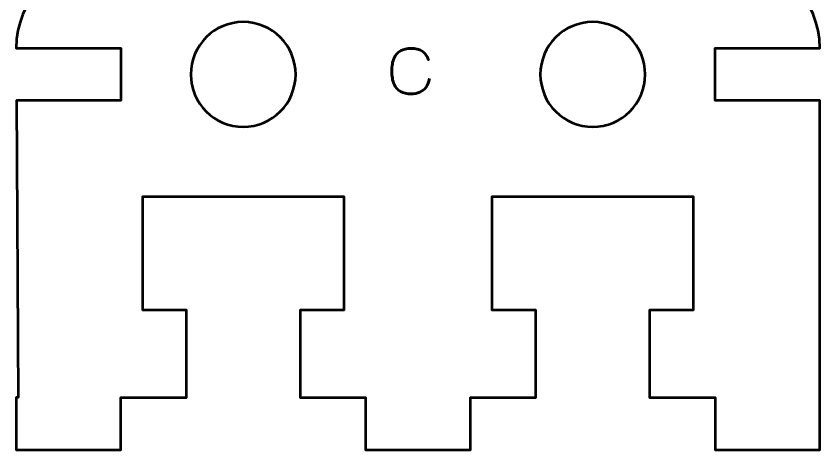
# Model space of a CAD drawing. Header units: centimetres. Extents: x -15.8 to 0.8, y -16 to -7.4.
# Drawn here: x -3.8 to 0.8, y -12.325 to -9.841 of the extents above; entities that cross this region are included whole.
import ezdxf

# ---------------------------------------------------------------- set-up
doc = ezdxf.new("R2010")
doc.units = ezdxf.units.CM
doc.header["$MEASUREMENT"] = 0
doc.layers.add('Layer 1', color=7, linetype='Continuous')

msp = doc.modelspace()

# ---------------------------------------------------------------- linework, layer by layer
at = {"layer": 'Layer 1', "color": 250, "lineweight": 53}
for points, knots in [([(-2.30001, -8.17579), (-2.30001, -8.17579), (-2.30002, -8.175), (-2.30002, -8.175), (-2.30002, -8.175), (-2.30002, -7.73325), (-1.94177, -7.375), (-1.50002, -7.375), (-1.50002, -7.375), (-1.05828, -7.375), (-0.70003, -7.73324), (-0.70002, -8.17498), (-0.70002, -8.17498), (-0.70002, -8.17498), (-0.70001, -8.17498), (-0.70001, -8.17498), (-0.70001, -8.17498), (-0.70001, -8.17498), (-0.70001, -9.52501), (-0.70001, -9.52501), (-0.70001, -9.52501), (-0.70001, -9.52501), (0.3, -9.52501), (0.3, -9.52501), (0.3, -9.52501), (0.57609, -9.52501), (0.8, -9.74892), (0.8, -10.02501), (0.8, -10.02501), (0.8, -10.02501), (0.2, -10.02501), (0.2, -10.02501), (0.2, -10.02501), (0.2, -10.02501), (0.2, -10.32501), (0.2, -10.32501), (0.2, -10.32501), (0.2, -10.32501), (0.8, -10.32501), (0.8, -10.32501), (0.8, -10.32501), (0.8, -10.32501), (0.8, -12.02502), (0.8, -12.02502), (0.8, -12.02502), (0.8, -12.02502), (0.8, -12.02501), (0.8, -12.02501), (0.8, -12.02501), (0.8, -12.02501), (0.8, -12.32501), (0.8, -12.32501), (0.8, -12.32501), (0.8, -12.32501), (0.2, -12.32501), (0.2, -12.32501), (0.2, -12.32501), (0.2, -12.32501), (0.2, -12.02501), (0.2, -12.02501), (0.2, -12.02501), (0.2, -12.02501), (-0.175, -12.02501), (-0.175, -12.02501), (-0.175, -12.02501), (-0.175, -12.02501), (-0.175, -11.52501), (-0.175, -11.52501), (-0.175, -11.52501), (-0.175, -11.52501), (0.075, -11.525), (0.075, -11.525), (0.075, -11.525), (0.075, -11.525), (0.075, -10.87501), (0.075, -10.87501), (0.075, -10.87501), (0.075, -10.87501), (-0.175, -10.87501), (-0.175, -10.87501), (-0.175, -10.87501), (-0.175, -10.87501), (-0.175, -10.87501), (-0.175, -10.87501), (-0.175, -10.87501), (-0.175, -10.87501), (-0.175, -10.87501), (-0.175, -10.87501), (-0.175, -10.87501), (-0.175, -10.87501), (-0.825, -10.87501), (-0.825, -10.87501), (-0.825, -10.87501), (-0.825, -10.87501), (-0.825, -10.87501), (-0.825, -10.87501), (-0.825, -10.87501), (-0.825, -10.87501), (-0.825, -10.87501), (-0.825, -10.87501), (-0.825, -10.87501), (-0.825, -10.87501), (-1.075, -10.87501), (-1.075, -10.87501), (-1.075, -10.87501), (-1.075, -10.87501), (-1.075, -11.525), (-1.075, -11.525), (-1.075, -11.525), (-1.075, -11.525), (-0.825, -11.52501), (-0.825, -11.52501), (-0.825, -11.52501), (-0.825, -11.52501), (-0.825, -12.02502), (-0.825, -12.02502), (-0.825, -12.02502), (-0.825, -12.02502), (-1.2, -12.02501), (-1.2, -12.02501), (-1.2, -12.02501), (-1.2, -12.02501), (-1.2, -12.32501), (-1.2, -12.32501), (-1.2, -12.32501), (-1.2, -12.32501), (-1.8, -12.32501), (-1.8, -12.32501), (-1.8, -12.32501), (-1.8, -12.32501), (-1.8, -12.02501), (-1.8, -12.02501), (-1.8, -12.02501), (-1.8, -12.02501), (-2.175, -12.02501), (-2.175, -12.02501), (-2.175, -12.02501), (-2.175, -12.02501), (-2.175, -11.52501), (-2.175, -11.52501), (-2.175, -11.52501), (-2.175, -11.52501), (-1.925, -11.525), (-1.925, -11.525), (-1.925, -11.525), (-1.925, -11.525), (-1.925, -10.87501), (-1.925, -10.87501), (-1.925, -10.87501), (-1.925, -10.87501), (-2.175, -10.87501), (-2.175, -10.87501), (-2.175, -10.87501), (-2.175, -10.87501), (-2.175, -10.87501), (-2.175, -10.87501), (-2.175, -10.87501), (-2.175, -10.87501), (-2.175, -10.87501), (-2.175, -10.87501), (-2.175, -10.87501), (-2.175, -10.87501), (-2.825, -10.87501), (-2.825, -10.87501), (-2.825, -10.87501), (-2.825, -10.87501), (-2.825, -10.87501), (-2.825, -10.87501), (-2.825, -10.87501), (-2.825, -10.87501), (-2.825, -10.87501), (-2.825, -10.87501), (-2.825, -10.87501), (-2.825, -10.87501), (-3.075, -10.87501), (-3.075, -10.87501), (-3.075, -10.87501), (-3.075, -10.87501), (-3.075, -11.525), (-3.075, -11.525), (-3.075, -11.525), (-3.075, -11.525), (-2.825, -11.52501), (-2.825, -11.52501), (-2.825, -11.52501), (-2.825, -11.52501), (-2.825, -12.02502), (-2.825, -12.02502), (-2.825, -12.02502), (-2.825, -12.02502), (-3.2, -12.02501), (-3.2, -12.02501), (-3.2, -12.02501), (-3.2, -12.02501), (-3.2, -12.32501), (-3.2, -12.32501), (-3.2, -12.32501), (-3.2, -12.32501), (-3.8, -12.32501), (-3.8, -12.32501), (-3.8, -12.32501), (-3.8, -12.32501), (-3.8, -12.02501), (-3.8, -12.02501), (-3.8, -12.02501), (-3.8, -12.02501), (-3.7875, -12.02501), (-3.7875, -12.02501), (-3.7875, -12.02501), (-3.7875, -12.02501), (-3.79812, -10.32501), (-3.79812, -10.32501), (-3.79812, -10.32501), (-3.79812, -10.32501), (-3.2, -10.32501), (-3.2, -10.32501), (-3.2, -10.32501), (-3.2, -10.32501), (-3.2, -10.02501), (-3.2, -10.02501), (-3.2, -10.02501), (-3.2, -10.02501), (-3.8, -10.02501), (-3.8, -10.02501), (-3.8, -10.02501), (-3.8, -9.74892), (-3.57609, -9.52501), (-3.3, -9.52501), (-3.3, -9.52501), (-3.3, -9.52501), (-2.30001, -9.52501), (-2.30001, -9.52501), (-2.30001, -9.52501), (-2.30001, -9.52501), (-2.30001, -8.17579), (-2.30001, -8.17579)], [0, 0, 0, 0, 0.0169492, 0.0169492, 0.0169492, 0.0169492, 0.0338983, 0.0338983, 0.0338983, 0.0338983, 0.0508475, 0.0508475, 0.0508475, 0.0508475, 0.0677966, 0.0677966, 0.0677966, 0.0677966, 0.0847458, 0.0847458, 0.0847458, 0.0847458, 0.1016949, 0.1016949, 0.1016949, 0.1016949, 0.1186441, 0.1186441, 0.1186441, 0.1186441, 0.1355932, 0.1355932, 0.1355932, 0.1355932, 0.1525424, 0.1525424, 0.1525424, 0.1525424, 0.1694915, 0.1694915, 0.1694915, 0.1694915, 0.1864407, 0.1864407, 0.1864407, 0.1864407, 0.2033898, 0.2033898, 0.2033898, 0.2033898, 0.220339, 0.220339, 0.220339, 0.220339, 0.2372881, 0.2372881, 0.2372881, 0.2372881, 0.2542373, 0.2542373, 0.2542373, 0.2542373, 0.2711864, 0.2711864, 0.2711864, 0.2711864, 0.2881356, 0.2881356, 0.2881356, 0.2881356, 0.3050847, 0.3050847, 0.3050847, 0.3050847, 0.3220339, 0.3220339, 0.3220339, 0.3220339, 0.3389831, 0.3389831, 0.3389831, 0.3389831, 0.3559322, 0.3559322, 0.3559322, 0.3559322, 0.3728814, 0.3728814, 0.3728814, 0.3728814, 0.3898305, 0.3898305, 0.3898305, 0.3898305, 0.4067797, 0.4067797, 0.4067797, 0.4067797, 0.4237288, 0.4237288, 0.4237288, 0.4237288, 0.440678, 0.440678, 0.440678, 0.440678, 0.4576271, 0.4576271, 0.4576271, 0.4576271, 0.4745763, 0.4745763, 0.4745763, 0.4745763, 0.4915254, 0.4915254, 0.4915254, 0.4915254, 0.5084746, 0.5084746, 0.5084746, 0.5084746, 0.5254237, 0.5254237, 0.5254237, 0.5254237, 0.5423729, 0.5423729, 0.5423729, 0.5423729, 0.559322, 0.559322, 0.559322, 0.559322, 0.5762712, 0.5762712, 0.5762712, 0.5762712, 0.5932203, 0.5932203, 0.5932203, 0.5932203, 0.6101695, 0.6101695, 0.6101695, 0.6101695, 0.6271186, 0.6271186, 0.6271186, 0.6271186, 0.6440678, 0.6440678, 0.6440678, 0.6440678, 0.6610169, 0.6610169, 0.6610169, 0.6610169, 0.6779661, 0.6779661, 0.6779661, 0.6779661, 0.6949153, 0.6949153, 0.6949153, 0.6949153, 0.7118644, 0.7118644, 0.7118644, 0.7118644, 0.7288136, 0.7288136, 0.7288136, 0.7288136, 0.7457627, 0.7457627, 0.7457627, 0.7457627, 0.7627119, 0.7627119, 0.7627119, 0.7627119, 0.779661, 0.779661, 0.779661, 0.779661, 0.7966102, 0.7966102, 0.7966102, 0.7966102, 0.8135593, 0.8135593, 0.8135593, 0.8135593, 0.8305085, 0.8305085, 0.8305085, 0.8305085, 0.8474576, 0.8474576, 0.8474576, 0.8474576, 0.8644068, 0.8644068, 0.8644068, 0.8644068, 0.8813559, 0.8813559, 0.8813559, 0.8813559, 0.8983051, 0.8983051, 0.8983051, 0.8983051, 0.9152542, 0.9152542, 0.9152542, 0.9152542, 0.9322034, 0.9322034, 0.9322034, 0.9322034, 0.9491525, 0.9491525, 0.9491525, 0.9491525, 0.9661017, 0.9661017, 0.9661017, 0.9661017, 0.9830508, 0.9830508, 0.9830508, 0.9830508, 1, 1, 1, 1]), ([(-2.2, -10.17501), (-2.2, -10.34067), (-2.33434, -10.47501), (-2.5, -10.47501), (-2.5, -10.47501), (-2.66566, -10.47501), (-2.8, -10.34067), (-2.8, -10.17501), (-2.8, -10.17501), (-2.8, -10.00935), (-2.66566, -9.87501), (-2.5, -9.87501), (-2.5, -9.87501), (-2.33434, -9.87501), (-2.2, -10.00935), (-2.2, -10.17501)], [0, 0, 0, 0, 0.25, 0.25, 0.25, 0.25, 0.5, 0.5, 0.5, 0.5, 0.75, 0.75, 0.75, 0.75, 1, 1, 1, 1]), ([(-0.2, -10.17501), (-0.2, -10.34067), (-0.33434, -10.47501), (-0.5, -10.47501), (-0.5, -10.47501), (-0.66566, -10.47501), (-0.8, -10.34067), (-0.8, -10.17501), (-0.8, -10.17501), (-0.8, -10.00935), (-0.66566, -9.87501), (-0.5, -9.87501), (-0.5, -9.87501), (-0.33434, -9.87501), (-0.2, -10.00935), (-0.2, -10.17501)], [0, 0, 0, 0, 0.25, 0.25, 0.25, 0.25, 0.5, 0.5, 0.5, 0.5, 0.75, 0.75, 0.75, 0.75, 1, 1, 1, 1])]:
    msp.add_open_spline(points, degree=3, knots=knots, dxfattribs=at)
at = {"layer": 'Layer 1', "color": 30, "lineweight": 53}
msp.add_open_spline([(-1.4342, -10.19848), (-1.43796, -10.21864), (-1.44455, -10.23528), (-1.45378, -10.24834), (-1.45378, -10.24834), (-1.46307, -10.26133), (-1.47494, -10.27097), (-1.48941, -10.27726), (-1.48941, -10.27726), (-1.50381, -10.28356), (-1.52075, -10.28673), (-1.54003, -10.28667), (-1.54003, -10.28667), (-1.56349, -10.28673), (-1.58342, -10.2822), (-1.59977, -10.27297), (-1.59977, -10.27297), (-1.61612, -10.2638), (-1.62858, -10.24963), (-1.63716, -10.2304), (-1.63716, -10.2304), (-1.64575, -10.21118), (-1.65004, -10.18654), (-1.6501, -10.1565), (-1.6501, -10.1565), (-1.65004, -10.12657), (-1.64575, -10.10199), (-1.63716, -10.08277), (-1.63716, -10.08277), (-1.62858, -10.06354), (-1.61612, -10.04931), (-1.59977, -10.04008), (-1.59977, -10.04008), (-1.58342, -10.03085), (-1.56349, -10.02626), (-1.54003, -10.02632), (-1.54003, -10.02632), (-1.51493, -10.02626), (-1.49388, -10.03161), (-1.47694, -10.04237), (-1.47694, -10.04237), (-1.46007, -10.05313), (-1.44766, -10.06977), (-1.43984, -10.09229), (-1.43984, -10.09229), (-1.44766, -10.06977), (-1.46007, -10.05313), (-1.47694, -10.04237), (-1.47694, -10.04237), (-1.49388, -10.03161), (-1.51493, -10.02626), (-1.54003, -10.02632), (-1.54003, -10.02632), (-1.56349, -10.02626), (-1.58342, -10.03085), (-1.59977, -10.04008), (-1.59977, -10.04008), (-1.61612, -10.04931), (-1.62858, -10.06354), (-1.63716, -10.08277), (-1.63716, -10.08277), (-1.64575, -10.10199), (-1.65004, -10.12657), (-1.6501, -10.1565), (-1.6501, -10.1565), (-1.65004, -10.18654), (-1.64575, -10.21118), (-1.63716, -10.2304), (-1.63716, -10.2304), (-1.62858, -10.24963), (-1.61612, -10.2638), (-1.59977, -10.27297), (-1.59977, -10.27297), (-1.58342, -10.2822), (-1.56349, -10.28673), (-1.54003, -10.28667), (-1.54003, -10.28667), (-1.52075, -10.28673), (-1.50381, -10.28356), (-1.48941, -10.27726), (-1.48941, -10.27726), (-1.47494, -10.27097), (-1.46307, -10.26133), (-1.45378, -10.24834), (-1.45378, -10.24834), (-1.44455, -10.23528), (-1.43796, -10.21864), (-1.4342, -10.19848)], degree=3, knots=[0, 0, 0, 0, 0.0454545, 0.0454545, 0.0454545, 0.0454545, 0.0909091, 0.0909091, 0.0909091, 0.0909091, 0.1363636, 0.1363636, 0.1363636, 0.1363636, 0.1818182, 0.1818182, 0.1818182, 0.1818182, 0.2272727, 0.2272727, 0.2272727, 0.2272727, 0.2727273, 0.2727273, 0.2727273, 0.2727273, 0.3181818, 0.3181818, 0.3181818, 0.3181818, 0.3636364, 0.3636364, 0.3636364, 0.3636364, 0.4090909, 0.4090909, 0.4090909, 0.4090909, 0.4545455, 0.4545455, 0.4545455, 0.4545455, 0.5, 0.5, 0.5, 0.5, 0.5454545, 0.5454545, 0.5454545, 0.5454545, 0.5909091, 0.5909091, 0.5909091, 0.5909091, 0.6363636, 0.6363636, 0.6363636, 0.6363636, 0.6818182, 0.6818182, 0.6818182, 0.6818182, 0.7272727, 0.7272727, 0.7272727, 0.7272727, 0.7727273, 0.7727273, 0.7727273, 0.7727273, 0.8181818, 0.8181818, 0.8181818, 0.8181818, 0.8636364, 0.8636364, 0.8636364, 0.8636364, 0.9090909, 0.9090909, 0.9090909, 0.9090909, 0.9545455, 0.9545455, 0.9545455, 0.9545455, 1, 1, 1, 1], dxfattribs=at)

doc.saveas('drawing.dxf')
